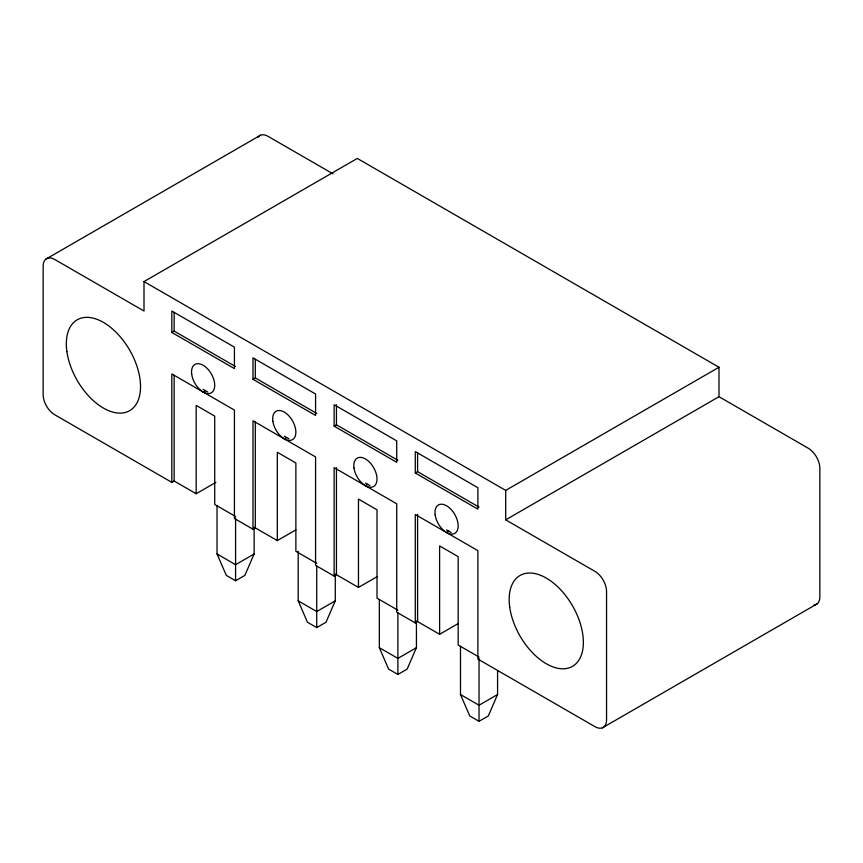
<?xml version="1.0" encoding="UTF-8"?>
<svg xmlns="http://www.w3.org/2000/svg" width="863" height="863" viewBox="0 0 863 863"><rect width="100%" height="100%" fill="white"/><g stroke="black" fill="none" stroke-linecap="round" stroke-linejoin="round"><path stroke-width="1.29" d="M254.132 527.207L254.132 553.981L244.865 575.394L235.588 580.756L226.311 575.394L217.034 553.981L217.034 505.794M335.286 574.057L335.286 600.831L326.009 622.245L316.732 627.606L307.455 622.245L298.188 600.831L298.188 551.306M416.43 620.907L416.43 647.682L407.153 669.095L397.886 674.456L388.609 669.095L379.332 647.682L379.332 599.494M497.573 670.443L497.573 694.532L488.307 715.956L479.03 721.306L469.752 715.956L460.486 694.532L460.486 646.344M45.858 259.148L260.594 135.167M144.002 281.575L357.304 158.425L718.998 367.25L718.998 396.7L505.696 519.85L505.696 490.4L144.002 281.575L144.002 311.025L54.747 259.493A16.397 9.461 60 0 0 43.15 266.182L43.15 394.693A16.397 9.461 60 0 0 54.747 414.769L171.823 482.363L174.143 481.025L196.171 493.744L215.879 482.363M171.823 332.449L234.423 368.587L234.423 347.163L171.823 311.025L171.823 332.449L174.143 331.101L235.588 366.581M203.129 392.007L205.448 390.669M252.978 379.299L315.578 415.437L315.578 394.013L252.978 357.875L252.978 379.299L255.297 377.951L316.732 413.431M284.272 438.857L286.592 437.519M334.121 426.149L396.721 462.288L396.721 440.864L334.121 404.725L334.121 426.149L336.441 424.801L397.886 460.281M171.823 482.363L171.823 373.938L234.423 410.087L234.423 518.512L252.978 529.213L255.297 527.876L277.314 540.594L295.869 529.882M365.427 485.707L367.746 484.37M254.132 553.981L235.588 564.693L217.034 553.981M415.276 473L477.875 509.138L477.875 487.714L415.276 451.576L415.276 473L417.584 471.651L479.03 507.131M252.978 529.213L252.978 420.788L315.578 456.937L315.578 565.362L334.121 576.063L336.441 574.726L358.469 587.444L377.012 576.732M505.696 490.4L718.998 367.25M446.57 532.557L448.889 531.22M335.286 600.831L316.732 611.543L298.188 600.831M334.121 576.063L334.121 467.638L396.721 503.787L396.721 612.212L415.276 622.913L417.584 621.576L439.612 634.294L458.167 623.582M416.43 647.682L397.886 658.393L379.332 647.682M497.573 694.532L479.03 705.244L460.486 694.532M602.406 727.833L817.142 603.852M332.967 173.819L268.048 136.343A16.397 9.461 60 0 0 258.005 137.239M718.998 396.7L808.253 448.231A16.397 9.461 60 0 1 819.85 468.307L819.85 596.818A16.397 9.461 60 0 1 814.057 605.06M505.696 519.85L594.952 571.382A16.397 9.461 60 0 1 606.549 591.457L606.549 719.969A16.397 9.461 60 0 1 594.952 726.657L477.875 659.062L477.875 550.637L415.276 514.488L415.276 622.913M203.129 389.332L207.767 392.007M284.272 436.182L288.911 438.857M365.427 483.032L370.054 485.707M446.57 529.882L451.209 532.557M235.588 516.506L214.714 504.456L214.714 416.106L196.171 405.394L196.171 493.744M316.732 563.356L295.869 551.306L295.869 462.956L277.314 452.244L277.314 540.594M397.886 610.206L377.012 598.156L377.012 509.806L358.469 499.094L358.469 587.444M479.03 657.056L458.167 645.006L458.167 556.657L439.612 545.945L439.612 634.294M479.03 658.393L479.03 721.306M417.584 452.913L417.584 471.651M417.584 514.488L417.584 621.576M397.886 612.881L397.886 674.456M336.441 404.725L336.441 424.801M336.441 467.638L336.441 574.726M316.732 566.031L316.732 627.606M255.297 359.213L255.297 377.951M255.297 422.126L255.297 527.876M235.588 517.843L235.588 580.756M174.143 312.363L174.143 331.101M174.143 375.276L174.143 481.025M435.157 514.909A16.397 9.461 60 0 0 454.024 533.733A16.397 9.461 60 0 0 450.54 508.89A16.397 9.461 60 0 0 435.157 514.909M509.731 607.25A52.46 30.291 60 0 0 570.109 667.487A52.46 30.291 60 0 0 558.954 587.983A52.46 30.291 60 0 0 509.731 607.25M354.003 468.059A16.397 9.461 60 0 0 372.87 486.883A16.397 9.461 60 0 0 369.386 462.039A16.397 9.461 60 0 0 354.003 468.059M272.859 421.209A16.397 9.461 60 0 0 291.726 440.033A16.397 9.461 60 0 0 288.242 415.189A16.397 9.461 60 0 0 272.859 421.209M66.893 351.586A52.46 30.291 60 0 0 127.271 411.824A52.46 30.291 60 0 0 116.117 332.309A52.46 30.291 60 0 0 66.893 351.586M191.715 374.359A16.397 9.461 60 0 0 210.583 393.183A16.397 9.461 60 0 0 207.088 368.339A16.397 9.461 60 0 0 191.715 374.359"/></g></svg>
